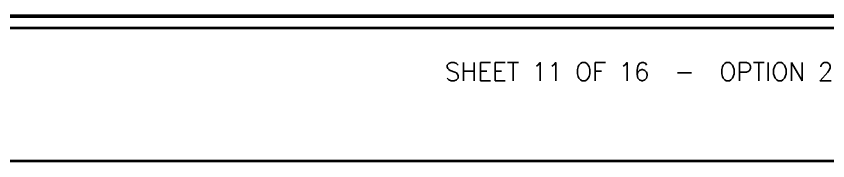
# Model space of a CAD drawing. Header units: inches. Extents: x 0 to 1800, y 0 to 1191.
# Drawn here: x 403.7 to 807.4, y 1118.7 to 1190.7 of the extents above; entities that cross this region are included whole.
import ezdxf
from ezdxf.enums import TextEntityAlignment as Align

# ---------------------------------------------------------------- set-up
doc = ezdxf.new("R2010")
doc.units = ezdxf.units.IN
doc.header["$MEASUREMENT"] = 0
doc.layers.add('A-TEXT-TTL', color=7, linetype='Continuous')
doc.layers.add('A-TTLB', color=7, linetype='Continuous')
doc.styles.add('SIMPLEX', font='simplex.shx')

msp = doc.modelspace()

# ---------------------------------------------------------------- linework, layer by layer
at = {"layer": 'A-TTLB', "lineweight": 50}
msp.add_line((1800, 1190.66), (0, 1190.66), dxfattribs=at)
at = {"layer": 'A-TTLB', "lineweight": 25}
msp.add_line((1794, 1184.66), (6, 1184.66), dxfattribs=at)
at = {"layer": 'A-TTLB', "lineweight": 35}
for p, q in [((1794, 1184.66), (6, 1184.66)), ((6, 1118.66), (1794, 1118.66))]:
    msp.add_line(p, q, dxfattribs=at)

# ---------------------------------------------------------------- texts
at = {"layer": 'A-TEXT-TTL', "style": 'SIMPLEX'}
msp.add_text('SHEET 11 OF 16  -  OPTION 2 - PLOT 2 FIRST FLOOR PLAN (15 BAYS + CONF. + DINING)', height=9, dxfattribs=at).set_placement((900, 1163.06), align=Align.MIDDLE_CENTER)

doc.saveas('drawing.dxf')
